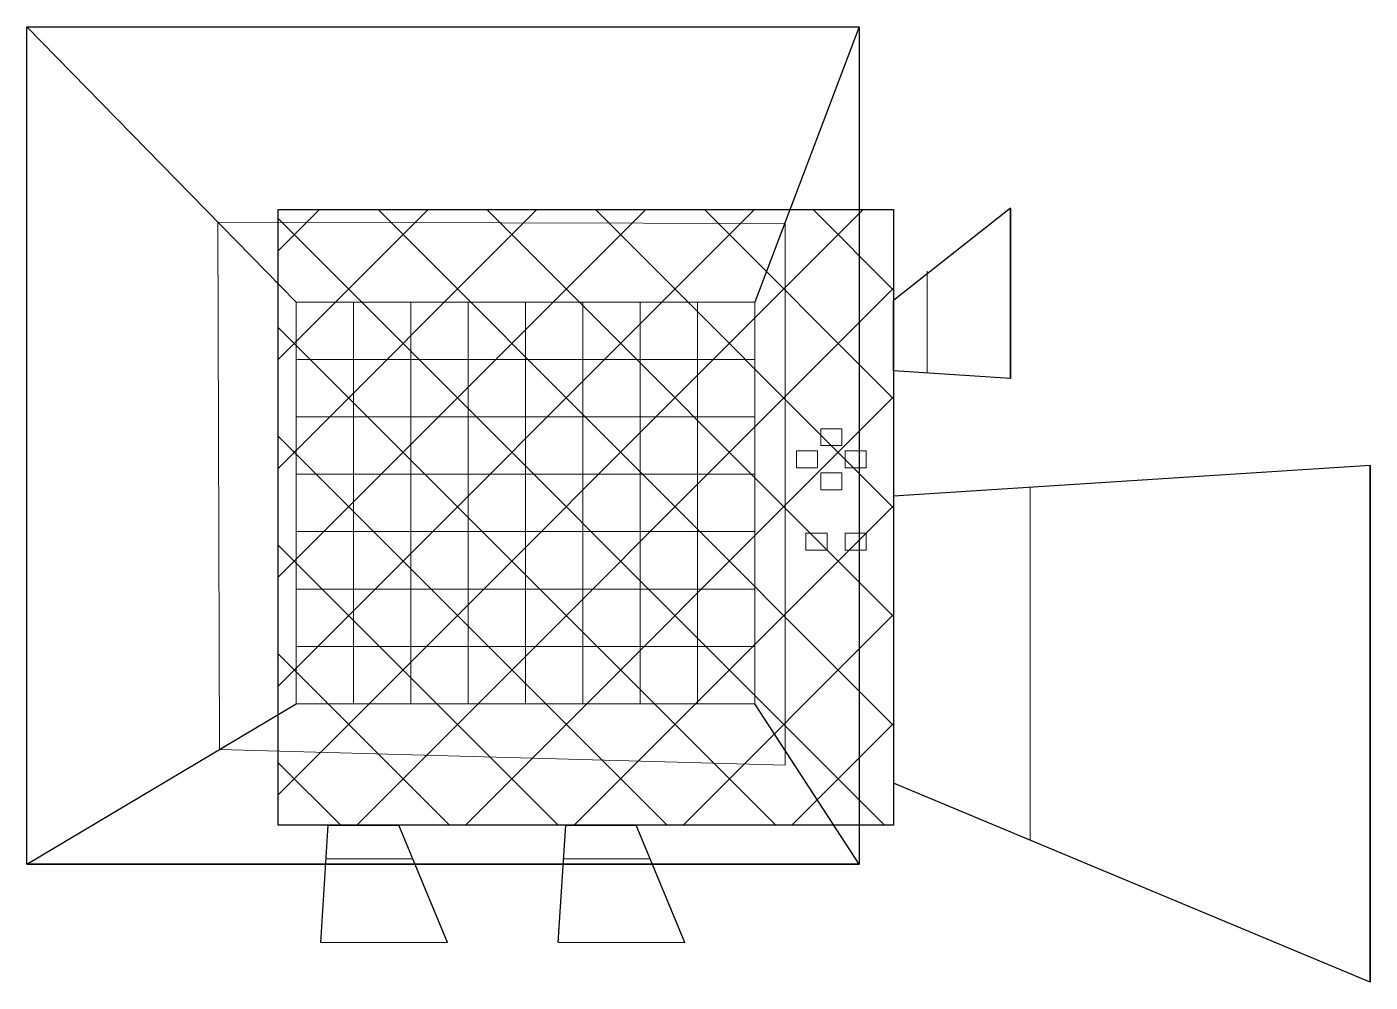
# Model space of a CAD drawing. Header units: inches. Extents: x 6.12 to 12.67, y -0.46 to 4.19.
import ezdxf

# ---------------------------------------------------------------- set-up
doc = ezdxf.new("R2010")
doc.units = ezdxf.units.IN
doc.header["$MEASUREMENT"] = 0
doc.layers.get('0').update_dxf_attribs({"lineweight": 30})
for name, color, linetype, lineweight in [('cl_blue', 5, 'Continuous', 20), ('cl_brown', 23, 'Continuous', 20), ('cl_green', 3, 'Continuous', 20), ('cl_magenta', 6, 'Continuous', 20), ('cl_red', 1, 'Continuous', 20)]:
    doc.layers.add(name, color=color, linetype=linetype, lineweight=lineweight)

msp = doc.modelspace()

# ---------------------------------------------------------------- hatches: boundary and pattern name
at = {"layer": 'cl_blue', "extrusion": (0, -1, 0)}
h = msp.add_hatch(color=256, dxfattribs=at)
h.dxf.hatch_style = 1
h.paths.add_polyline_path([(8.7114, 1.0534), (8.7114, 1.8412), (9.3294, 1.8412), (9.3294, 1.0534)])
at = {"layer": 'cl_brown'}
h = msp.add_hatch(dxfattribs=at)
h.set_pattern_fill('ANSI37', color=256, scale=3, style=0)
h.paths.add_polyline_path([(7.3464, 3.3044), (10.3464, 3.3044), (10.3464, 0.3044), (7.3464, 0.3044)])
at = {"layer": 'cl_red', "extrusion": (0, -1, 0)}
h = msp.add_hatch(color=256, dxfattribs=at)
h.dxf.hatch_style = 1
h.paths.add_polyline_path([(7.5534, 1.0534), (7.5534, 1.8412), (8.1714, 1.8412), (8.1714, 1.0534)])

# ---------------------------------------------------------------- linework, layer by layer
for p, q in [((6.1209, 4.1944, 4.9184), (7.434, 2.8532, 3)), ((10.1788, 4.1944, 4.9184), (9.6706, 2.8532, 3)), ((10.3464, 2.8616, 2.2019), (10.3464, 2.5181, 2.2019)), ((10.3464, 2.5181, 2.5454), (10.3464, 2.8616, 2.5454)), ((10.3464, 2.8616, 2.5454), (10.3464, 2.8616, 2.2019)), ((10.3464, 2.5181, 2.2019), (10.3464, 2.5181, 2.5454)), ((6.1209, 0.1144, 4.9184), (7.434, 0.8962, 3)), ((10.1788, 0.1144, 4.9184), (9.6706, 0.8962, 3)), ((7.9337, 0.3044, 1.3969), (7.5903, 0.3044, 1.3969)), ((7.5903, 0.3044, 1.3969), (7.5903, 0.3044, 1.7404)), ((7.5903, 0.3044, 1.7404), (7.9337, 0.3044, 1.7404)), ((7.9337, 0.3044, 1.7404), (7.9337, 0.3044, 1.3969)), ((8.1162, 0.3044, 3), (8.1162, 0.3044, 0.0434)), ((9.0918, 0.3044, 1.3969), (8.7483, 0.3044, 1.3969)), ((8.7483, 0.3044, 1.3969), (8.7483, 0.3044, 1.7404)), ((8.7483, 0.3044, 1.7404), (9.0918, 0.3044, 1.7404)), ((9.0918, 0.3044, 1.7404), (9.0918, 0.3044, 1.3969))]:
    msp.add_line(p, q)
at = {"extrusion": (1, 0, 1.83691e-16)}
for p, q in [((10.9173, 3.3112, 2.6462), (10.3464, 2.8616, 2.5454)), ((10.9173, 3.3112, 1.8583), (10.3464, 2.8616, 2.2019)), ((10.9173, 2.4813, 1.8583), (10.3464, 2.5181, 2.2019)), ((10.9173, 2.4813, 2.6462), (10.3464, 2.5181, 2.5454)), ((12.6701, 2.0579, -0.9261), (10.3464, 1.9078, 0.4723)), ((12.6701, 2.0579, 2.2802), (10.3464, 1.9078, 1.8701)), ((12.6701, -0.4599, 2.2802), (10.3464, 0.5099, 1.8701)), ((12.6701, -0.4599, -0.9261), (10.3464, 0.5099, 0.4723))]:
    msp.add_line(p, q, dxfattribs=at)
at = {"extrusion": (-1.83697e-16, -1, 1.83691e-16)}
for p, q in [((7.5534, -0.2666, 1.0534), (7.5903, 0.3044, 1.3969)), ((7.5534, -0.2666, 1.8412), (7.5903, 0.3044, 1.7404)), ((8.1714, -0.2666, 1.8412), (7.9337, 0.3044, 1.7404)), ((8.1714, -0.2666, 1.0534), (7.9337, 0.3044, 1.3969)), ((8.7114, -0.2666, 1.0534), (8.7483, 0.3044, 1.3969)), ((8.7114, -0.2666, 1.8412), (8.7483, 0.3044, 1.7404)), ((9.3294, -0.2666, 1.8412), (9.0918, 0.3044, 1.7404)), ((9.3294, -0.2666, 1.0534), (9.0918, 0.3044, 1.3969))]:
    msp.add_line(p, q, dxfattribs=at)
at = {"extrusion": (0, -1, 0)}
msp.add_line((6.1209, 0.1144, 4.9184), (10.1788, 0.1144, 4.9184), dxfattribs=at)
at = {"elevation": 4.9184}
msp.add_lwpolyline([(6.1209, 4.1944), (10.1788, 4.1944), (10.1788, 0.1144), (6.1209, 0.1144)], close=True, dxfattribs=at)
msp.add_lwpolyline([(7.3464, 3.3044), (10.3464, 3.3044), (10.3464, 0.3044), (7.3464, 0.3044)], close=True)
at = {"extrusion": (1, 0, 1.83691e-16)}
for points, elevation in [([(2.4813, 1.8583), (2.4813, 2.6462), (3.3112, 2.6462), (3.3112, 1.8583)], 10.9173), ([(2.0579, -0.9261), (2.0579, 2.2802), (-0.4599, 2.2802), (-0.4599, -0.9261)], 12.6701)]:
    msp.add_lwpolyline(points, close=True, dxfattribs=dict(at, elevation=elevation))
at = {"layer": 'cl_blue', "extrusion": (-1.83697e-16, -1, 1.83691e-16), "elevation": 0.2666}
msp.add_lwpolyline([(8.7114, 1.0534), (8.7114, 1.8412), (9.3294, 1.8412), (9.3294, 1.0534)], close=True, dxfattribs=at)
msp.add_lwpolyline([(8.7114, 1.0534), (8.7114, 1.8412), (9.3294, 1.8412), (9.3294, 1.0534)], close=True, dxfattribs=at)
at = {"layer": 'cl_green'}
for p, q in [((7.434, 2.8532, 3), (9.6706, 2.8532, 3)), ((7.434, 0.8962, 3), (7.434, 2.8532, 3)), ((7.434, 2.8532, 3), (7.434, 0.8962, 3)), ((7.7136, 2.8532, 3), (7.7136, 0.8962, 3)), ((7.9932, 2.8532, 3), (7.9932, 0.8962, 3)), ((8.2727, 2.8532, 3), (8.2727, 0.8962, 3)), ((8.5523, 2.8532, 3), (8.5523, 0.8962, 3)), ((8.8319, 2.8532, 3), (8.8319, 0.8962, 3)), ((9.1114, 2.8532, 3), (9.1114, 0.8962, 3)), ((9.391, 2.8532, 3), (9.391, 0.8962, 3)), ((9.6706, 2.8532, 3), (9.6706, 0.8962, 3)), ((9.6706, 2.5736, 3), (7.434, 2.5736, 3)), ((9.6706, 2.2941, 3), (7.434, 2.2941, 3)), ((9.6706, 2.0145, 3), (7.434, 2.0145, 3)), ((9.6706, 1.7349, 3), (7.434, 1.7349, 3)), ((9.6706, 1.4554, 3), (7.434, 1.4554, 3)), ((9.6706, 1.1758, 3), (7.434, 1.1758, 3)), ((9.6706, 0.8962, 3), (7.434, 0.8962, 3))]:
    msp.add_line(p, q, dxfattribs=at)
at = {"layer": 'cl_green', "extrusion": (1, 0, 0)}
for p, q in [((10.3464, 0.5099, 1.8701), (10.3464, 1.9078, 1.8701)), ((10.3464, 1.9078, 1.5905), (10.3464, 0.5099, 1.5905)), ((10.3464, 1.9078, 1.311), (10.3464, 0.5099, 1.311)), ((10.3464, 1.9078, 1.0314), (10.3464, 0.5099, 1.0314)), ((10.3464, 1.9078, 0.7519), (10.3464, 0.5099, 0.7519)), ((10.3464, 1.9078, 0.4723), (10.3464, 0.5099, 0.4723)), ((10.3464, 1.9078, 1.8701), (10.3464, 1.9078, 0.4723)), ((10.3464, 1.6282, 1.8701), (10.3464, 1.6282, 0.4723)), ((10.3464, 1.3486, 1.8701), (10.3464, 1.3486, 0.4723)), ((10.3464, 1.0691, 1.8701), (10.3464, 1.0691, 0.4723)), ((10.3464, 0.7895, 1.8701), (10.3464, 0.7895, 0.4723)), ((10.3464, 0.5099, 1.8701), (10.3464, 0.5099, 0.4723))]:
    msp.add_line(p, q, dxfattribs=at)
at = {"layer": 'cl_green', "extrusion": (-1, 0, 0), "elevation": -10.3464}
for points in [[(-2.8616, 2.4145), (-2.7463, 2.4145), (-2.7463, 2.3224), (-2.8616, 2.3224)], [(-2.7475, 2.5454), (-2.6322, 2.5454), (-2.6322, 2.4532), (-2.7475, 2.4532)], [(-2.7475, 2.2019), (-2.6322, 2.2019), (-2.6322, 2.2941), (-2.7475, 2.2941)], [(-2.5181, 2.4145), (-2.6334, 2.4145), (-2.6334, 2.3224), (-2.5181, 2.3224)]]:
    msp.add_lwpolyline(points, close=True, dxfattribs=at)
at = {"layer": 'cl_green', "elevation": 3}
for points in [[(9.9913, 2.2366), (10.0942, 2.2366), (10.0942, 2.1543), (9.9913, 2.1543)], [(9.8726, 2.129), (9.9755, 2.129), (9.9755, 2.0467), (9.8726, 2.0467)], [(10.213, 2.129), (10.1101, 2.129), (10.1101, 2.0467), (10.213, 2.0467)], [(9.9913, 1.9392), (10.0942, 1.9392), (10.0942, 2.0215), (9.9913, 2.0215)], [(9.9192, 1.7272), (10.0221, 1.7272), (10.0221, 1.645), (9.9192, 1.645)], [(10.213, 1.7272), (10.1101, 1.7272), (10.1101, 1.645), (10.213, 1.645)]]:
    msp.add_lwpolyline(points, close=True, dxfattribs=at)
at = {"layer": 'cl_green', "extrusion": (1.83697e-16, 1, 0), "elevation": 0.3044}
for points in [[(-7.5903, 1.6095), (-7.9337, 1.6095), (-7.9337, 1.5174), (-7.5903, 1.5174)], [(-7.8196, 1.7404), (-7.7044, 1.7404), (-7.7044, 1.3969), (-7.8196, 1.3969)], [(-8.7483, 1.6095), (-9.0918, 1.6095), (-9.0918, 1.5174), (-8.7483, 1.5174)], [(-8.9777, 1.7404), (-8.8624, 1.7404), (-8.8624, 1.3969), (-8.9777, 1.3969)]]:
    msp.add_lwpolyline(points, close=True, dxfattribs=at)
at = {"layer": 'cl_magenta', "elevation": 3.5583}
msp.add_lwpolyline([(7.0524, 3.243), (9.8185, 3.2358), (9.8185, 0.5972), (7.0608, 0.674)], close=True, dxfattribs=at)
at = {"layer": 'cl_magenta', "extrusion": (1, 0, 1.83691e-16)}
for points, elevation in [([(2.5076, 2.1035), (2.5076, 2.5743), (3.0035, 2.5743), (3.0035, 2.1035)], 10.5099), ([(1.9508, 0.0717), (1.9508, 1.9876), (0.2321, 1.9876), (0.2321, 0.0717)], 11.0121)]:
    msp.add_lwpolyline(points, close=True, dxfattribs=dict(at, elevation=elevation))
at = {"layer": 'cl_magenta', "extrusion": (-1.83697e-16, -1, 1.83691e-16), "elevation": -0.1408}
for points in [[(7.5797, 1.2985), (7.5797, 1.7693), (7.998, 1.7693), (7.998, 1.2985)], [(8.7377, 1.2985), (8.7377, 1.7693), (9.1561, 1.7693), (9.1561, 1.2985)]]:
    msp.add_lwpolyline(points, close=True, dxfattribs=at)
at = {"layer": 'cl_red', "extrusion": (-1.83697e-16, -1, 1.83691e-16), "elevation": 0.2666}
msp.add_lwpolyline([(7.5534, 1.0534), (7.5534, 1.8412), (8.1714, 1.8412), (8.1714, 1.0534)], close=True, dxfattribs=at)
msp.add_lwpolyline([(7.5534, 1.0534), (7.5534, 1.8412), (8.1714, 1.8412), (8.1714, 1.0534)], close=True, dxfattribs=at)

doc.saveas('drawing.dxf')
